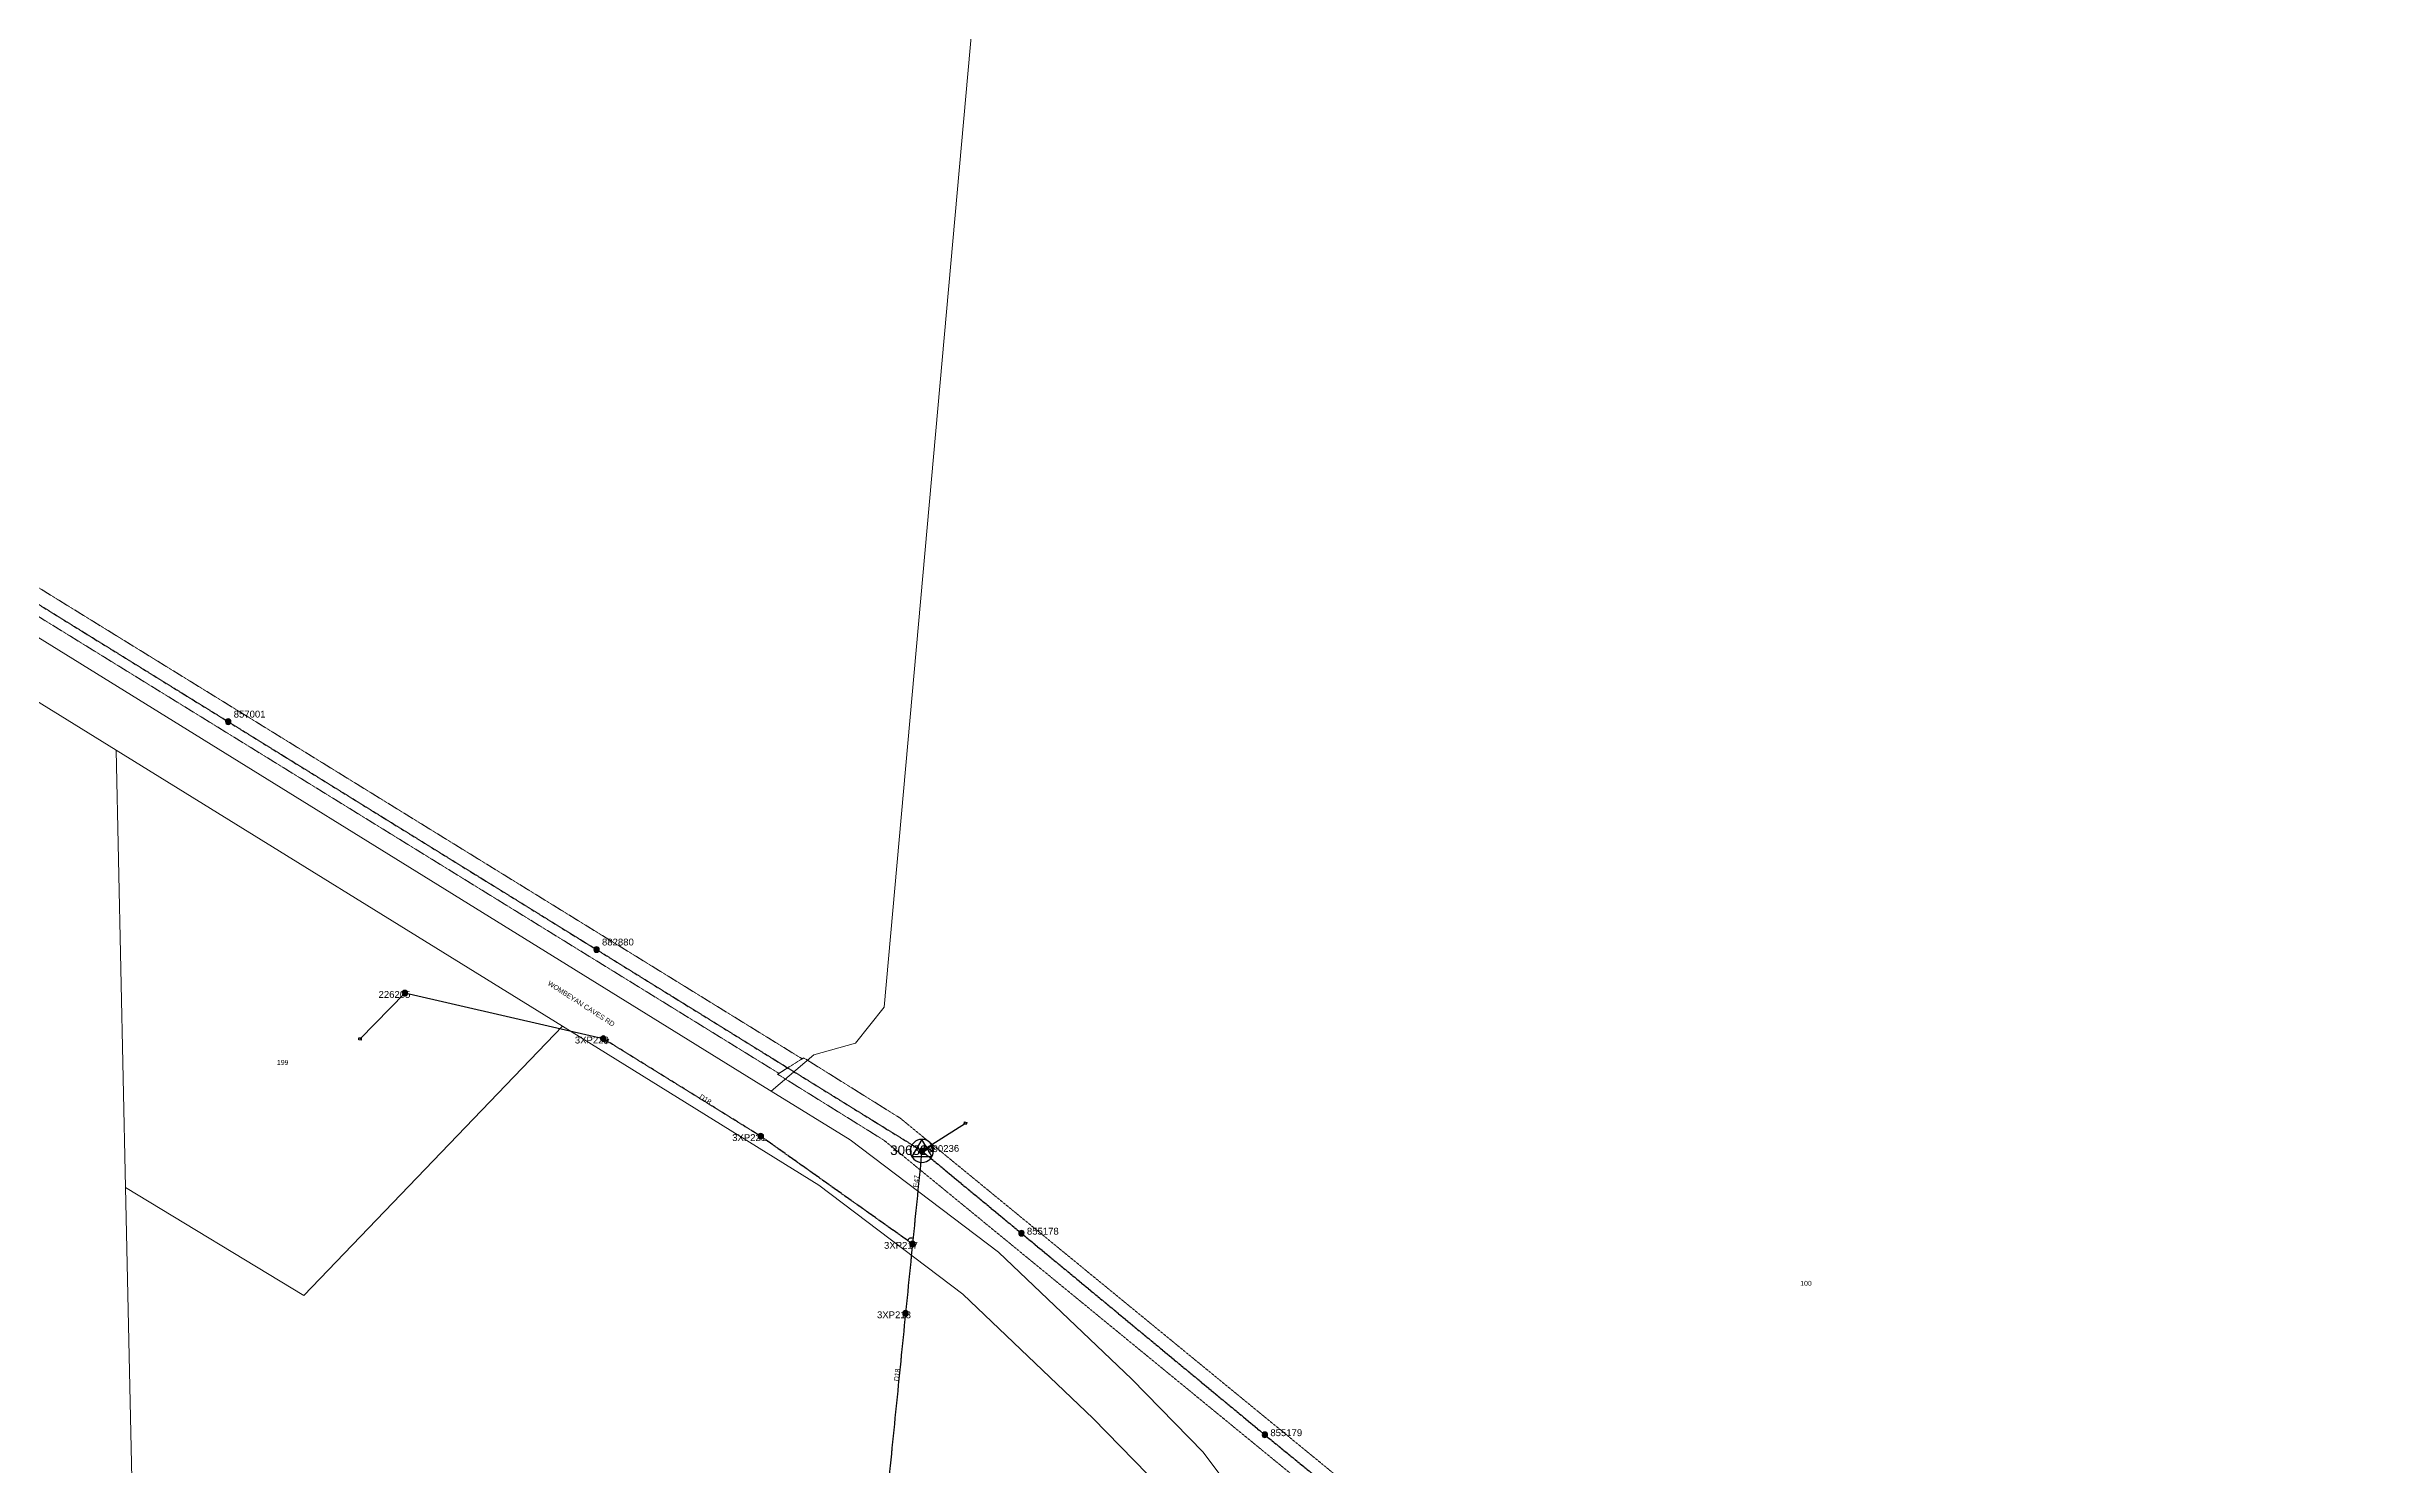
# Model space of a CAD drawing. Header units: metres. Extents: x 257896 to 264438, y 6185680 to 6189085.
# Drawn here: x 260188 to 261037, y 6187545 to 6188065 of the extents above; entities that cross this region are included whole.
import ezdxf
from ezdxf.enums import TextEntityAlignment as Align

# ---------------------------------------------------------------- set-up
doc = ezdxf.new("R2010")
doc.units = ezdxf.units.M
for name, pattern in [('Cable Exist OH', [1, 1, 0]), ('HIDDEN', [0.375, 0.25, -0.125]), ('HIDDEN2', [0.1875, 0.125, -0.0625])]:
    doc.linetypes.add(name, pattern=pattern)
doc.layers.get('0').update_dxf_attribs({"color": 6})
for name, color, linetype, lineweight in [('Cadastre Land Parcels_SP_EXT', 9, 'Continuous', 5), ('Cadastre Other Property_SP_EXT', 9, 'HIDDEN', 5), ('Cadastre Roads_SP_EXT', 9, 'Continuous', 5)]:
    doc.layers.add(name, color=color, linetype=linetype, lineweight=lineweight)
for name, color, linetype in [('Equip_LV_EXT', 7, 'Continuous'), ('Mains_HV_EXT', 7, 'Continuous'), ('Mains_LV_EXT', 7, 'Continuous'), ('Services_SP_EXT', 7, 'Continuous'), ('Sub_SP_TR_HV_LV_EXT', 7, 'Continuous'), ('SupportsOH_SP_TR_HV_LV_SL_EXT', 7, 'Continuous')]:
    doc.layers.add(name, color=color, linetype=linetype)
doc.layers.get('0').freeze()
doc.styles.add('POLE_LABEL', font='arial.ttf')
doc.styles.get("Standard").update_dxf_attribs({"font": 'arial.ttf'})

# ---------------------------------------------------------------- blocks, each defined once
blk = doc.blocks.new('SUB_POLE_EXT')
blk.add_wipeout([(0, 4.22), (0.42, 4.2), (0.83, 4.14), (1.21, 4.05), (1.62, 3.9), (1.99, 3.72), (2.35, 3.51), (2.68, 3.26), (2.99, 2.99), (3.28, 2.66), (3.52, 2.34), (3.76, 1.92), (3.9, 1.62), (4.04, 1.23), (4.18, 0.63), (4.22, 0), (4.18, -0.61), (4.06, -1.15), (3.9, -1.62), (3.58, -2.24), (3.22, -2.73), (2.97, -3.01), (2.68, -3.26), (2.36, -3.5), (2, -3.72), (1.64, -3.89), (1.25, -4.03), (0.82, -4.14), (0.42, -4.2), (0, -4.22), (-0.41, -4.2), (-0.8, -4.15), (-1.21, -4.05), (-1.62, -3.9), (-1.99, -3.73), (-2.35, -3.51), (-2.68, -3.26), (-2.96, -3.02), (-3.23, -2.72), (-3.51, -2.35), (-3.71, -2.01), (-3.91, -1.6), (-4.05, -1.21), (-4.16, -0.76), (-4.22, -0.14), (-4.21, 0.39), (-4.14, 0.83), (-4.03, 1.27), (-3.9, 1.63), (-3.71, 2.02), (-3.5, 2.37), (-3.28, 2.67), (-2.99, 2.99), (-2.68, 3.27), (-2.33, 3.52), (-1.98, 3.73), (-1.63, 3.9), (-1.2, 4.05), (-0.78, 4.15), (-0.4, 4.21)])
blk.add_line((2.16, 0.48), (2.16, 0.48, 0))
blk.add_lwpolyline([(-4.22, 0, 1), (4.22, 0, 1)], format="xyb", close=True)
blk.add_lwpolyline([(2.14, 0.52), (0, 4.22), (-3.66, -2.11), (3.66, -2.11)], close=True)
for tag, height, flags, p in [('STREET_CODE', 0.2, 9, (1.5, 0)), ('ASSET_NUM', 3.5, 8, (2, 2)), ('CONSTRUCTED_VOLTAGE', 0.2, 9, (1.5, -0.2)), ('OPERATING_VOLTAGE', 0.2, 9, (1.5, -0.6)), ('OPERATED_BY', 0.2, 9, (1.5, -0.8)), ('ORIENTATION', 0.2, 9, (1.5, -1.2)), ('OWNED_BY', 0.2, 9, (1.5, -1.4)), ('SECONDARY_VOLTAGE', 0.2, 9, (1.5, -1.6)), ('STATE', 0.2, 9, (1.5, -1.8)), ('SUBSTATION_TYPE', 0.2, 9, (1.5, -2)), ('STREETNAME', 0.2, 9, (1.5, -2.8)), ('SUBURB', 0.2, 9, (1.5, -3)), ('Z', 0.2, 1, (1.5, -3.4)), ('NO_PHASES', 0.2, 9, (1.5, -0.4)), ('MAINTAINED_BY', 0.2, 9, (1.5, -1)), ('USAGE', 0.2, 9, (1.5, -2.2)), ('LEGEND', 0.2, 9, (1.5, -2.4)), ('LOCATION', 0.2, 9, (1.5, -2.6)), ('NOTES', 0.2, 9, (1.5, -3.2))]:
    blk.add_attdef(tag, text='', height=height, dxfattribs=dict(flags=flags)).set_placement(p, align=Align.MIDDLE_LEFT)
blk = doc.blocks.new('LV_OH_LINKS_DISTFUSE_EXT')
for p, q in [((0, 0), (0.96, 0)), ((3.84, 0), (4.8, 0))]:
    blk.add_line(p, q)
blk.add_lwpolyline([(3.84, -1.2), (3.84, 1.2), (0.96, -1.2), (0.96, 1.2)], close=True)
at = {"flags": 9}
for tag, p in [('ACTUAL_STATUS', (0, 0)), ('CONSTRUCTED_VOLTAGE', (0, -0.2)), ('OPERATING_VOLTAGE', (0, -0.6)), ('ORIENTATION', (0, -0.8)), ('OWNED_BY', (0, -1)), ('STATE', (0, -1.2)), ('SWITCH_TYPE', (0, -1.4)), ('NO_PHASES', (0, -0.4)), ('USAGE', (0, -1.6)), ('NOTES', (0, -1.8))]:
    blk.add_attdef(tag, text='', height=0.2, dxfattribs=at).set_placement(p, align=Align.MIDDLE_LEFT)
at = {"flags": 1}
blk.add_attdef('Z', (0, 0), '', height=0.2, dxfattribs=at)
blk = doc.blocks.new('CCP_EXT')
blk.add_wipeout([(0, 0.57), (0.57, 0), (0, -0.57), (-0.57, 0)])
blk.add_lwpolyline([(-0.57, 0), (0, 0.57), (0.57, 0), (0, -0.57), (-0.57, 0)])
at = {"flags": 1}
blk.add_attdef('Z', (0, 0), '', height=0.2, dxfattribs=at)
at = {"flags": 9}
for tag, p in [('CCP_TYPE', (0, 0)), ('CONSTRUCTED_VOLTAGE', (0, -0.2)), ('OPERATING_VOLTAGE', (0, -0.6)), ('ORIENTATION', (0, -0.8)), ('OWNED_BY', (0, -1)), ('STATE', (0, -1.8)), ('NO_PHASES', (0, -0.4)), ('USAGE', (0, -1.2)), ('LEGEND', (0, -1.4)), ('LIFE_SUPPORT', (0, -1.6)), ('NOTES', (0, -2))]:
    blk.add_attdef(tag, text='', height=0.2, dxfattribs=at).set_placement(p, align=Align.MIDDLE_LEFT)
blk = doc.blocks.new('POLE_EXT')
blk.add_hatch(color=256).paths.add_polyline_path([(-1, 0, 1), (1, 0, 1)])
blk.add_lwpolyline([(-1, 0, 1), (1, 0, 1)], format="xyb", close=True)
for tag, height, flags, p in [('pNumber', 2.5, 8, (-17.84, 2.07)), ('OWNED_BY', 0.2, 9, (1.35, -0.4)), ('SPECIAL_USE', 0.2, 9, (1.35, -0.8)), ('STATE', 0.2, 9, (1.35, -1)), ('cLV', 0.2, 9, (1.35, -1.4)), ('hDepth', 0.2, 9, (1.35, -1.6)), ('hDia', 0.2, 9, (1.35, -1.8)), ('cHV', 0.2, 9, (1.35, -2)), ('cLinedev', 0.2, 9, (1.35, -3.4)), ('pExisting', 0.2, 9, (1.35, -3.8)), ('pFooting', 0.2, 9, (1.35, -4.4)), ('pNew', 0.2, 9, (1.35, -4.6)), ('pRelocate', 0.2, 9, (1.35, -5)), ('pRemove', 0.2, 9, (1.35, -5.2)), ('pReplace', 0.2, 9, (1.35, -5.4)), ('pStay', 0.2, 9, (1.35, -5.6)), ('pType', 0.2, 9, (1.35, -5.8)), ('cspan', 0.2, 9, (1.35, -6)), ('STREETNAME', 0.2, 9, (1.35, -6.2)), ('SUBURB', 0.2, 9, (1.35, -6.4)), ('OPERATED_BY', 0.2, 9, (1.36, -7.01)), ('PARENT', 0.2, 9, (1.35, -0.6)), ('USAGE', 0.2, 9, (1.35, -1.2)), ('LBRACKET', 0.2, 9, (1.35, -2.2)), ('LExisting', 0.2, 9, (1.35, -2.4)), ('LANTNUMBER', 0.2, 9, (1.35, -2.6)), ('LOther', 0.2, 9, (1.35, -2.8)), ('LRemove', 0.2, 9, (1.35, -3)), ('LEGEND', 0.2, 9, (1.35, -3.2)), ('LOCATION', 0.2, 9, (1.35, -3.6)), ('PFNUMBER', 0.2, 9, (1.35, -4)), ('NEWPFNUMBER', 0.2, 9, (1.35, -4.2)), ('NOTES', 0.2, 9, (1.35, -6.6)), ('MAINTAINED_BY', 0.2, 9, (1.36, -6.81))]:
    blk.add_attdef(tag, text='', height=height, dxfattribs=dict(flags=flags)).set_placement(p, align=Align.MIDDLE_LEFT)
at = {"style": 'POLE_LABEL'}
for tag, height, flags, p in [('STRUCTURE_PLANT_NUMBER', 0.2, 9, (1.35, 0.03)), ('ASSET_NUM', 2.5, 8, (2, 2)), ('STREET_CODE', 0.2, 9, (1.35, -0.2))]:
    blk.add_attdef(tag, text='', height=height, dxfattribs=dict(at, flags=flags)).set_placement(p, align=Align.MIDDLE_LEFT)
at = {"flags": 1}
blk.add_attdef('Z', (1.35, -7.33), '', height=0.2, dxfattribs=at)
blk = doc.blocks.new('End Shackle_EXT')
blk.add_wipeout([(0, 0.25), (1.81, 0.25), (1.82, -0.25), (0, -0.25)])
blk.add_line((1.81, -1), (1.81, 1))
at = {"flags": 1}
blk.add_attdef('Z', (0, 0), '', height=0.2, dxfattribs=at)
at = {"flags": 9}
for tag, p in [('CONNECTOR_TYPE', (0, 0)), ('CONSTRUCTED_VOLTAGE', (0, -0.2)), ('OPERATING_VOLTAGE', (0, -0.6)), ('ORIENTATION', (0, -0.8)), ('OWNED_BY', (0, -1)), ('STATE', (0, -1.2)), ('NO_PHASES', (0, -0.4)), ('USAGE', (0, -1.4)), ('NOTES', (0, -1.6))]:
    blk.add_attdef(tag, text='', height=0.2, dxfattribs=at).set_placement(p, align=Align.MIDDLE_LEFT)

msp = doc.modelspace()

# ---------------------------------------------------------------- linework, layer by layer
at = {"layer": 'Cadastre Land Parcels_SP_EXT', "linetype": 'Continuous'}
for points in [[(260371.08, 6188208.78), (259568.55, 6188314.07), (259541.27, 6188040.98), (259587.68, 6188036.29), (259687.82, 6188063.91), (259725.05, 6188059.26), (259772.5, 6187938.07), (259893.25, 6187932.95), (260018.72, 6187922.09), (260060.92, 6187912.3), (260132.83, 6187880.96), (260449.88, 6187684.78), (260453.61, 6187682.47), (260469.26, 6187695.66), (260484.52, 6187700.03), (260495.05, 6187713.13), (260537.49, 6188186.98), (260390.93, 6188206.18), (260371.08, 6188208.78)], [(260213.83, 6187807.24), (260123.44, 6187863.18), (260054.51, 6187893.15), (260015.56, 6187902.14), (259891.93, 6187912.93), (259864.12, 6187914.1), (259862.36, 6187768.54), (259715.77, 6187774.52), (259711.4, 6187580.38), (259736.01, 6187578.46), (259806.98, 6187501.59), (259838.45, 6186734.94), (259864.18, 6186731.29), (260238.24, 6186678.21), (260220.77, 6187484.51), (260217.27, 6187647.17), (260213.83, 6187807.24)], [(260377.24, 6187706.16), (260213.83, 6187807.24), (260217.27, 6187647.17), (260282.57, 6187607.56), (260377.24, 6187706.16)]]:
    msp.add_lwpolyline(points, close=True, dxfattribs=at)
at = {"layer": 'Mains_LV_EXT', "linetype": 'Continuous'}
msp.add_lwpolyline([(260505.57, 6187628.46, 0.513965), (260503.69, 6187627.76)], format="xyb", dxfattribs=at)
at = {"layer": 'Mains_LV_EXT', "linetype": 'Cable Exist OH'}
msp.add_lwpolyline([(260505.37, 6187626.47), (260502.81, 6187601.04), (260495.5, 6187528.39)], dxfattribs=at)

# ---------------------------------------------------------------- block references
at = {"layer": 'Sub_SP_TR_HV_LV_EXT'}
ref = msp.add_blockref('SUB_POLE_EXT', (260508.8, 6187660.56), dxfattribs=at)
ref.add_attrib('ASSET_NUM', '30632', dxfattribs={"layer": '0', "height": 3.5}).set_placement((260510.8, 6187660.81), align=Align.MIDDLE_RIGHT)
at = {"layer": 'SupportsOH_SP_TR_HV_LV_SL_EXT'}
ref = msp.add_blockref('POLE_EXT', (260254.89, 6187817.68), dxfattribs=at)
ref.add_attrib('ASSET_NUM', '857001', dxfattribs={"layer": '0', "height": 2.5, "style": 'POLE_LABEL'}).set_placement((260256.89, 6187818.43), align=Align.BOTTOM_LEFT)
ref = msp.add_blockref('POLE_EXT', (260389.71, 6187734.25), dxfattribs=at)
ref.add_attrib('ASSET_NUM', '882880', dxfattribs={"layer": '0', "height": 2.5, "style": 'POLE_LABEL'}).set_placement((260391.71, 6187735), align=Align.BOTTOM_LEFT)
ref = msp.add_blockref('POLE_EXT', (260319.57, 6187718.31), dxfattribs=at)
ref.add_attrib('ASSET_NUM', '226205', dxfattribs={"layer": '0', "height": 2.5, "style": 'POLE_LABEL'}).set_placement((260321.57, 6187719.06), align=Align.TOP_RIGHT)
ref = msp.add_blockref('POLE_EXT', (260449.79, 6187665.92), dxfattribs=at)
ref.add_attrib('ASSET_NUM', '3XP221', dxfattribs={"layer": '0', "height": 2.5, "style": 'POLE_LABEL'}).set_placement((260451.79, 6187666.67), align=Align.TOP_RIGHT)
ref = msp.add_blockref('POLE_EXT', (260505.37, 6187626.47), dxfattribs=at)
ref.add_attrib('ASSET_NUM', '3XP217', dxfattribs={"layer": '0', "height": 2.5, "style": 'POLE_LABEL'}).set_placement((260507.37, 6187627.22), align=Align.TOP_RIGHT)
ref = msp.add_blockref('POLE_EXT', (260545.25, 6187630.4), dxfattribs=at)
ref.add_attrib('ASSET_NUM', '855178', dxfattribs={"layer": '0', "height": 2.5, "style": 'POLE_LABEL'}).set_placement((260547.25, 6187631.15), align=Align.MIDDLE_LEFT)
ref = msp.add_blockref('POLE_EXT', (260502.81, 6187601.04), dxfattribs=at)
ref.add_attrib('ASSET_NUM', '3XP218', dxfattribs={"layer": '0', "height": 2.5, "style": 'POLE_LABEL'}).set_placement((260504.81, 6187601.79), align=Align.TOP_RIGHT)
ref = msp.add_blockref('POLE_EXT', (260634.37, 6187556.63), dxfattribs=at)
ref.add_attrib('ASSET_NUM', '855179', dxfattribs={"layer": '0', "height": 2.5, "style": 'POLE_LABEL'}).set_placement((260636.37, 6187557.38), align=Align.MIDDLE_LEFT)

# ---------------------------------------------------------------- texts
at = {"layer": 'Cadastre Land Parcels_SP_EXT'}
for s, p in [('199', (260272.73, 6187692.03)), ('100', (260830.34, 6187611.17))]:
    msp.add_text(s, height=1.8, dxfattribs=at).set_placement(p)
at = {"layer": 'Cadastre Roads_SP_EXT'}
msp.add_text('WOMBEYAN CAVES RD', height=1.8, rotation=327.24353, dxfattribs=at).set_placement((260371.66, 6187721.4))
at = {"layer": 'Mains_LV_EXT'}
for s, rotation, p in [('D18', 327.07095, (260427.16, 6187679.95)), ('E47', 84.25097, (260507.45, 6187647.1)), ('D18', 83.15406, (260500.31, 6187576.17))]:
    msp.add_text(s, height=1.8, rotation=rotation, dxfattribs=at).set_placement(p)

# ---------------------------------------------------------------- next in the draw order: linework, layer by layer
at = {"layer": 'Cadastre Land Parcels_SP_EXT', "linetype": 'Continuous'}
msp.add_lwpolyline([(260537.49, 6188186.98), (260495.05, 6187713.13), (260484.52, 6187700.03), (260469.26, 6187695.66), (260453.61, 6187682.47), (260482.5, 6187664.64), (260536.91, 6187623.42), (260585.66, 6187576.94), (260611.73, 6187550.3), (260676.12, 6187464.16)], dxfattribs=at)
msp.add_lwpolyline([(260683.58, 6187428.16), (260660.82, 6187451), (260596.43, 6187537.14), (260571.5, 6187562.59), (260523.78, 6187608.09), (260471.06, 6187648.03), (260380.77, 6187703.98), (260377.24, 6187706.16), (260282.57, 6187607.56), (260217.27, 6187647.17), (260220.77, 6187484.51), (260238.24, 6186678.21), (260245.9, 6186677.18), (260450.97, 6186642.51), (260659.82, 6186607.26), (260959, 6186556.79), (260965.55, 6186555.85), (260992.78, 6186770.33), (261037.29, 6187121.35), (260835.32, 6187146.35), (260637.04, 6187210.07), (260683.58, 6187428.16)], close=True, dxfattribs=at)
at = {"layer": 'Mains_HV_EXT', "linetype": 'Cable Exist OH'}
msp.add_lwpolyline([(260508.8, 6187660.56), (260545.25, 6187630.4), (260634.37, 6187556.63), (260842.38, 6187386.13)], dxfattribs=at)
at = {"layer": 'Mains_LV_EXT', "linetype": 'Cable Exist OH'}
msp.add_lwpolyline([(260508.8, 6187660.56), (260505.37, 6187626.47)], dxfattribs=at)

# ---------------------------------------------------------------- next in the draw order: block references
at = {"layer": 'Equip_LV_EXT'}
msp.add_blockref('LV_OH_LINKS_DISTFUSE_EXT', (260508.8, 6187661.56), dxfattribs=at)
at = {"layer": 'SupportsOH_SP_TR_HV_LV_SL_EXT'}
ref = msp.add_blockref('POLE_EXT', (260508.8, 6187660.56), dxfattribs=at)
ref.add_attrib('ASSET_NUM', '290236', dxfattribs={"layer": '0', "height": 2.5, "rotation": 1, "style": 'POLE_LABEL'}).set_placement((260510.8, 6187661.31), align=Align.MIDDLE_LEFT)

# ---------------------------------------------------------------- next in the draw order: block references
at = {"layer": 'Services_SP_EXT'}
for p, rotation in [((260303.14, 6187701.55), 223.510685341643), ((260524.77, 6187670.65), 212.2863646768056)]:
    msp.add_blockref('CCP_EXT', p, dxfattribs=dict(at, rotation=rotation))

# ---------------------------------------------------------------- next in the draw order: linework, layer by layer
at = {"layer": 'Cadastre Other Property_SP_EXT', "linetype": 'HIDDEN2'}
for points in [[(259538.38, 6187952.03), (259913.84, 6187932.14), (260051.91, 6187919.23), (260142.02, 6187882.95), (260456.48, 6187688.92), (260464.97, 6187694.26), (260146.1, 6187891.01), (260054.16, 6187928.03), (259914.57, 6187941.12), (259533.3, 6187961.26), (259533, 6187958.23), (259538.38, 6187952.03)], [(260456.01, 6187688.63), (260495.01, 6187664.39), (260822.58, 6187395.89), (260877.36, 6187348.55), (260892.54, 6187348.66), (260829.02, 6187403.54), (260500.86, 6187672.54), (260465.54, 6187694.61), (260456.01, 6187688.63)]]:
    msp.add_lwpolyline(points, close=True, dxfattribs=at)
at = {"layer": 'Services_SP_EXT'}
for points in [[(260392.19, 6187701.62), (260319.57, 6187718.31), (260303.14, 6187701.55)], [(260508.8, 6187660.56), (260524.77, 6187670.65)]]:
    msp.add_lwpolyline(points, dxfattribs=at)

# ---------------------------------------------------------------- next in the draw order: block references
at = {"layer": 'Mains_LV_EXT', "rotation": 327.0707513286051}
msp.add_blockref('End Shackle_EXT', (260392.19, 6187701.62), dxfattribs=at)

# ---------------------------------------------------------------- next in the draw order: linework, layer by layer
at = {"layer": 'Mains_HV_EXT', "linetype": 'Cable Exist OH'}
msp.add_lwpolyline([(260143.45, 6187886.63), (260389.71, 6187734.25), (260508.8, 6187660.56)], dxfattribs=at)
at = {"layer": 'Mains_LV_EXT', "linetype": 'Cable Exist OH'}
msp.add_lwpolyline([(260505.37, 6187626.47), (260449.79, 6187665.92), (260392.19, 6187701.62)], dxfattribs=at)

# ---------------------------------------------------------------- next in the draw order: block references
at = {"layer": 'SupportsOH_SP_TR_HV_LV_SL_EXT'}
ref = msp.add_blockref('POLE_EXT', (260392.19, 6187701.62), dxfattribs=at)
ref.add_attrib('ASSET_NUM', '3XP222', dxfattribs={"layer": '0', "height": 2.5, "style": 'POLE_LABEL'}).set_placement((260394.19, 6187702.37), align=Align.TOP_RIGHT)

doc.saveas('drawing.dxf')
